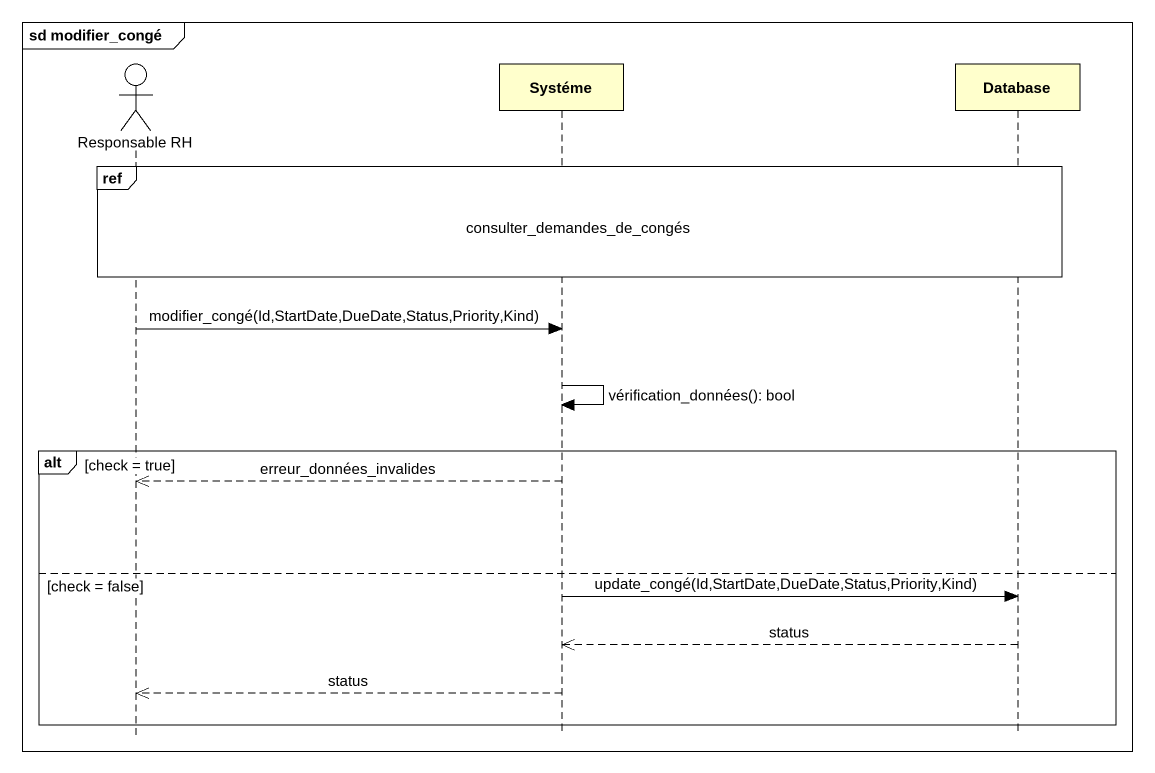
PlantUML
@startuml
mainframe sd modifier_congé
hide footbox
actor "Responsable RH" as Responsable_RH
participant Systéme
participant "Database" as Database_

ref over Responsable_RH, Systéme, Database_ : consulter_demandes_de_congés
Responsable_RH -> Systéme : modifier_congé(Id,StartDate,DueDate,Status,Priority,Kind)
Systéme -> Systéme : vérification_données(): bool
alt check = true
  Systéme -->> Responsable_RH : erreur_données_invalides
else check = false
  Systéme -> Database_ : update_congé(Id,StartDate,DueDate,Status,Priority,Kind)
  Database_ -->> Systéme : status
  Systéme -->> Responsable_RH : status
end
@enduml
